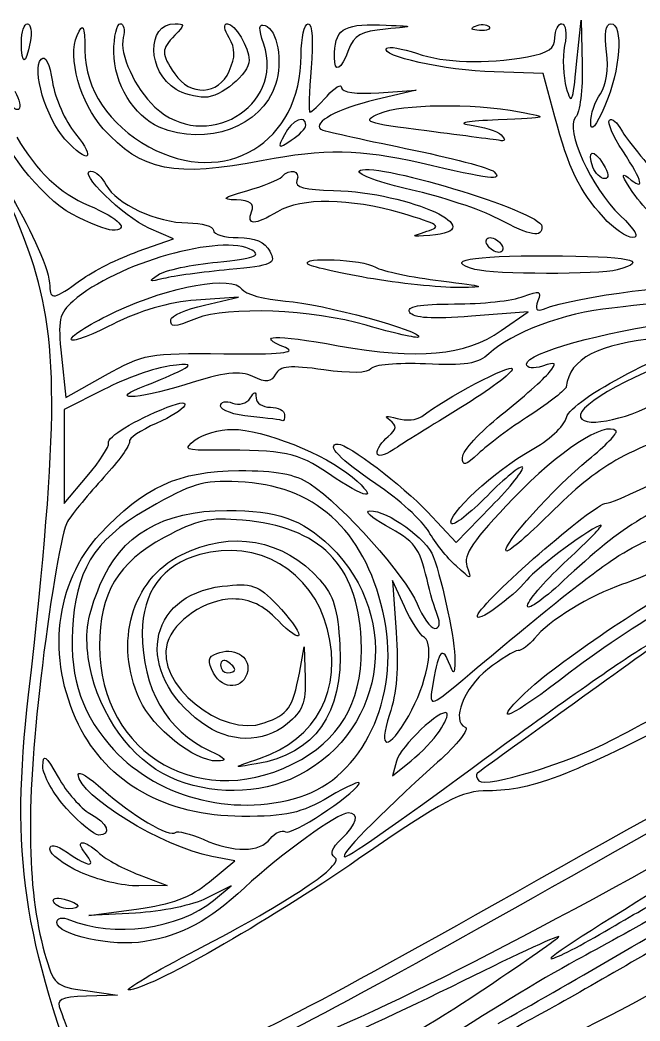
# Model space of a CAD drawing. Header units: millimetres. Extents: x 0.04 to 5.52, y 0.08 to 1.95.
# Drawn here: x 0.964 to 1.62, y 0.856 to 1.915 of the extents above; entities that cross this region are included whole.
import ezdxf

# ---------------------------------------------------------------- set-up
doc = ezdxf.new("R2010")
doc.units = ezdxf.units.MM
doc.layers.add('Layer_1', color=7, linetype='CONTINUOUS')

msp = doc.modelspace()

# ---------------------------------------------------------------- linework, layer by layer
at = {"layer": 'Layer_1', "color": 7}
for points in [[(1.445912, 1.908215)], [(0.965245, 1.891182)], [(1.296675, 1.874939)], [(1.129172, 1.841038)], [(1.111286, 1.801299)], [(1.266545, 1.803331)], [(1.568009, 1.805815)], [(1.394597, 1.797222)], [(1.01144, 1.788648)], [(1.387064, 1.763409)], [(1.570443, 1.758878)], [(1.018887, 1.709144)], [(1.581472, 1.705875)], [(1.469922, 1.704335)], [(1.394597, 1.691054)], [(1.458623, 1.676616)], [(1.331808, 1.641673)], [(1.445441, 1.650785)], [(1.017973, 1.577004)], [(1.208168, 1.49507)], [(1.341869, 1.456296)], [(1.432259, 1.451938)], [(1.29034, 1.434806)], [(1.168806, 1.223722)], [(1.19122, 1.227519)], [(1.375302, 1.17855)], [(1.155848, 1.171411)], [(1.408032, 1.16245)], [(1.217452, 1.133371)], [(1.261681, 1.132415)], [(1.115197, 1.117399)], [(1.260297, 1.092756)], [(1.013213, 1.0803)], [(1.027388, 1.013185)], [(0.999576, 0.981476)], [(1.15106, 0.930988)]]:
    msp.add_lwpolyline(points, close=True, dxfattribs=at)
for points in [[(1.553117, 1.867775), (1.557779, 1.914589), (1.559045, 1.867384)], [(1.530109, 1.812195), (1.517853, 1.858046), (1.46564, 1.859603)], [(1.343753, 1.837652), (1.383298, 1.84035), (1.339807, 1.830078)], [(1.088887, 1.669891), (1.126221, 1.682982), (1.100344, 1.694434)], [(1.159207, 1.613079), (1.194986, 1.621451), (1.15029, 1.61824)], [(1.473142, 1.585982), (1.50164, 1.606014), (1.441669, 1.601224)], [(1.007743, 1.558882), (1.012295, 1.515288), (1.054397, 1.538909)], [(1.052606, 1.523799), (1.01044, 1.502412), (1.01044, 1.452691), (1.01044, 1.40297), (1.034921, 1.431973)], [(1.395198, 1.394173), (1.425413, 1.361923), (1.462559, 1.399821)], [(1.37074, 1.294299), (1.358209, 1.321608), (1.36212, 1.266991)], [(1.259596, 1.223812), (1.264812, 1.251386), (1.265678, 1.218792)], [(1.362334, 1.130643), (1.35835, 1.114865), (1.377841, 1.130746)], [(1.164494, 1.002988), (1.191355, 1.025132), (1.166807, 1.02973)], [(1.090031, 1.010147), (1.119661, 0.998906), (1.089531, 0.998512)], [(1.168668, 0.983171), (1.187454, 0.998765), (1.16143, 0.985565)], [(1.086105, 0.969906), (1.036804, 0.967445), (1.087218, 0.974144)], [(1.03333, 0.887776), (1.066934, 0.883096), (1.034115, 0.881922)]]:
    msp.add_lwpolyline(points, dxfattribs=at)
for points in [[(0.965245, 1.891182), (0.965245, 1.90191), (0.968165, 1.910688), (0.971733, 1.910688)], [(0.971733, 1.910688), (0.975302, 1.910688), (0.976601, 1.90191), (0.974621, 1.891182)], [(1.024381, 1.89828), (1.030902, 1.912205), (1.032093, 1.90991), (1.032528, 1.882583)], [(1.063168, 1.880531), (1.063168, 1.897117), (1.06624, 1.910688), (1.069995, 1.910688)], [(1.069995, 1.910688), (1.07375, 1.910688), (1.075153, 1.904076), (1.073113, 1.895995)], [(1.129169, 1.841038), (1.098213, 1.859719), (1.097355, 1.910688), (1.127997, 1.910688)], [(1.127997, 1.910688), (1.138292, 1.910688), (1.138262, 1.909335), (1.127733, 1.898427)], [(1.18509, 1.895661), (1.179955, 1.904178), (1.179206, 1.910688), (1.183361, 1.910688)], [(1.183361, 1.910688), (1.191335, 1.910688), (1.206288, 1.885578), (1.206288, 1.872189)], [(1.221841, 1.889176), (1.21612, 1.906175), (1.216465, 1.911074), (1.223221, 1.908742)], [(1.223221, 1.908742), (1.236455, 1.904172), (1.242376, 1.870964), (1.234359, 1.846271)], [(1.261484, 1.877528), (1.261507, 1.895766), (1.264818, 1.910688), (1.268846, 1.910688)], [(1.268846, 1.910688), (1.273231, 1.910688), (1.274525, 1.891901), (1.272072, 1.863873)], [(1.296675, 1.874939), (1.296675, 1.904429), (1.305411, 1.910702), (1.344559, 1.909325)], [(1.344559, 1.909325), (1.382924, 1.907975), (1.382985, 1.907933), (1.350927, 1.904957)], [(1.450463, 1.903501), (1.441688, 1.903875), (1.439903, 1.905725), (1.445912, 1.908215)], [(1.445912, 1.908216), (1.451349, 1.910469), (1.457846, 1.910192), (1.460349, 1.907599)], [(1.460349, 1.907599), (1.462852, 1.905007), (1.458403, 1.903163), (1.450463, 1.903501)], [(1.530182, 1.895769), (1.530182, 1.903974), (1.533486, 1.910688), (1.537526, 1.910688)], [(1.537526, 1.910688), (1.541648, 1.910688), (1.542912, 1.900546), (1.540406, 1.887568)], [(1.58477, 1.880996), (1.582278, 1.900238), (1.583925, 1.910688), (1.58945, 1.910688)], [(1.58945, 1.910688), (1.603, 1.910688), (1.59935, 1.860916), (1.583074, 1.823763)], [(1.051946, 1.799575), (1.027593, 1.826649), (1.013862, 1.875816), (1.024381, 1.89828)], [(1.073113, 1.895995), (1.068779, 1.878828), (1.085365, 1.842519), (1.106657, 1.822559)], [(1.127733, 1.898427), (1.113028, 1.883195), (1.113018, 1.879405), (1.127623, 1.857807)], [(1.185314, 1.860551), (1.192111, 1.876002), (1.192059, 1.8841), (1.18509, 1.895661)], [(1.350927, 1.904957), (1.324918, 1.902543), (1.317183, 1.898211), (1.311568, 1.882913)], [(1.501276, 1.875791), (1.523014, 1.879596), (1.530182, 1.884549), (1.530182, 1.895769)], [(0.974621, 1.891182), (0.97, 1.866141), (0.965245, 1.866141), (0.965245, 1.891182)], [(1.106657, 1.822559), (1.159236, 1.773271), (1.244292, 1.822465), (1.221841, 1.889176)], [(1.351903, 1.88467), (1.354115, 1.886961), (1.368413, 1.884567), (1.383677, 1.879349)], [(1.540406, 1.887568), (1.537951, 1.874851), (1.538757, 1.854663), (1.542198, 1.842704)], [(0.986202, 1.873097), (0.990644, 1.877699), (0.995096, 1.868818), (0.9981, 1.849358)], [(1.032528, 1.882583), (1.033193, 1.840827), (1.057794, 1.803709), (1.100132, 1.780579)], [(1.111286, 1.801299), (1.084485, 1.812516), (1.063168, 1.847617), (1.063168, 1.880531)], [(1.100132, 1.780579), (1.181285, 1.736243), (1.261375, 1.784365), (1.261484, 1.877528)], [(1.311568, 1.882913), (1.303808, 1.861771), (1.296675, 1.857951), (1.296675, 1.874939)], [(1.46564, 1.859603), (1.414114, 1.861139), (1.344086, 1.876573), (1.351903, 1.88467)], [(1.383677, 1.879349), (1.413744, 1.86907), (1.455629, 1.867803), (1.501276, 1.875791)], [(1.57823, 1.836591), (1.584763, 1.845846), (1.587189, 1.862316), (1.58477, 1.880996)], [(1.01144, 1.788648), (0.991389, 1.810757), (0.975936, 1.862463), (0.986202, 1.873097)], [(1.206288, 1.872189), (1.206288, 1.8574), (1.176638, 1.832657), (1.15921, 1.832901)], [(1.272072, 1.863873), (1.269818, 1.838125), (1.269215, 1.817059), (1.270732, 1.817059)], [(1.542198, 1.842704), (1.547641, 1.823788), (1.549061, 1.827048), (1.553117, 1.867775)], [(1.559045, 1.867384), (1.559742, 1.841422), (1.556604, 1.816339), (1.552072, 1.811646)], [(1.127623, 1.857807), (1.14403, 1.833543), (1.174062, 1.834971), (1.185314, 1.860551)], [(0.9981, 1.849358), (1.000739, 1.832258), (1.011677, 1.807462), (1.022404, 1.794256)], [(1.234359, 1.846271), (1.219824, 1.801505), (1.161616, 1.780235), (1.111286, 1.801299)], [(1.288849, 1.834135), (1.297296, 1.843527), (1.304207, 1.847553), (1.304207, 1.843083)], [(1.304207, 1.843083), (1.304207, 1.838136), (1.319687, 1.83601), (1.343753, 1.837652)], [(0.958323, 1.839285), (0.968458, 1.819669), (0.963156, 1.812568), (0.950328, 1.828578)], [(1.15921, 1.832901), (1.149888, 1.833031), (1.136371, 1.836693), (1.129172, 1.841038)], [(1.270732, 1.817059), (1.272249, 1.817059), (1.280402, 1.824743), (1.288849, 1.834135)], [(1.568009, 1.805815), (1.567919, 1.81465), (1.572517, 1.828499), (1.57823, 1.836591)], [(1.339807, 1.830078), (1.300706, 1.820844), (1.273411, 1.806162), (1.282112, 1.799044)], [(1.344243, 1.815636), (1.368057, 1.825997), (1.441306, 1.826897), (1.492519, 1.817457)], [(1.583074, 1.823763), (1.573456, 1.801807), (1.568116, 1.795445), (1.568009, 1.805815)], [(1.266545, 1.803331), (1.266545, 1.815301), (1.25177, 1.808792), (1.243763, 1.793295)], [(1.394597, 1.797222), (1.328846, 1.805665), (1.324759, 1.807159), (1.344243, 1.815636)], [(1.492519, 1.817457), (1.525046, 1.811462), (1.524134, 1.81112), (1.469922, 1.808985)], [(1.581472, 1.705875), (1.555847, 1.734334), (1.544823, 1.757153), (1.530109, 1.812195)], [(1.552072, 1.811646), (1.540162, 1.799308), (1.568546, 1.736815), (1.599257, 1.70776)], [(1.587758, 1.808813), (1.590206, 1.811203), (1.596048, 1.806293), (1.600741, 1.797902)], [(1.018887, 1.709144), (0.987179, 1.725401), (0.936579, 1.790328), (0.947383, 1.800892)], [(1.25103, 1.787369), (1.259563, 1.792889), (1.266545, 1.800072), (1.266545, 1.803331)], [(1.469922, 1.808985), (1.437922, 1.807724), (1.424858, 1.805368), (1.439792, 1.803551)], [(1.439792, 1.803551), (1.454292, 1.801786), (1.469376, 1.797081), (1.473311, 1.793096)], [(1.60194, 1.776067), (1.591692, 1.791688), (1.585311, 1.806424), (1.587758, 1.808813)], [(0.904493, 1.789418), (0.918667, 1.798492), (0.995375, 1.666501), (0.995375, 1.633038)], [(0.960479, 1.790656), (0.981525, 1.754397), (1.005526, 1.731663), (1.03684, 1.718324)], [(1.022404, 1.794256), (1.045169, 1.766232), (1.036016, 1.761551), (1.01144, 1.788648)], [(1.22135, 1.76598), (1.127633, 1.747685), (1.092321, 1.754688), (1.051946, 1.799575)], [(1.243763, 1.793295), (1.236146, 1.778554), (1.236702, 1.778101), (1.25103, 1.787369)], [(1.282112, 1.799044), (1.283907, 1.797575), (1.324356, 1.788475), (1.371999, 1.778821)], [(1.473311, 1.786941), (1.469376, 1.787542), (1.433954, 1.792168), (1.394597, 1.797222)], [(1.473311, 1.793096), (1.477831, 1.788519), (1.477831, 1.786252), (1.473311, 1.786941)], [(1.600741, 1.797902), (1.605433, 1.789511), (1.625865, 1.764056), (1.646145, 1.741334)], [(1.570443, 1.758878), (1.563664, 1.777177), (1.570982, 1.779326), (1.581375, 1.762087)], [(1.387064, 1.763409), (1.325853, 1.777637), (1.284359, 1.778281), (1.22135, 1.76598)], [(1.371999, 1.778821), (1.419642, 1.769167), (1.461843, 1.758021), (1.465779, 1.754053)], [(1.607684, 1.747833), (1.625769, 1.732806), (1.623723, 1.742861), (1.60194, 1.776067)], [(1.240912, 1.748788), (1.249836, 1.758204), (1.260946, 1.755515), (1.257029, 1.744887)], [(1.323018, 1.754606), (1.330808, 1.767662), (1.516593, 1.711652), (1.516362, 1.696317)], [(1.465779, 1.754053), (1.4755, 1.744251), (1.463192, 1.745714), (1.387064, 1.763409)], [(1.582736, 1.746837), (1.578428, 1.746837), (1.572896, 1.752255), (1.570443, 1.758878)], [(1.581375, 1.762087), (1.587194, 1.752435), (1.587694, 1.746837), (1.582736, 1.746837)], [(0.972473, 1.67175), (0.944818, 1.748313), (0.938946, 1.747485), (0.938326, 1.666931)], [(1.100344, 1.694434), (1.073143, 1.706471), (1.023985, 1.754622), (1.038896, 1.754622)], [(1.038896, 1.754622), (1.043668, 1.754622), (1.050964, 1.748057), (1.05511, 1.740034)], [(1.203878, 1.733949), (1.221197, 1.738892), (1.237862, 1.74557), (1.240912, 1.748788)], [(1.377601, 1.735089), (1.345467, 1.742282), (1.320905, 1.751065), (1.323018, 1.754606)], [(1.612601, 1.732256), (1.60134, 1.74888), (1.599533, 1.754605), (1.607684, 1.747833)], [(1.05511, 1.740034), (1.065428, 1.720064), (1.108725, 1.700005), (1.141514, 1.700005)], [(1.257029, 1.744887), (1.254441, 1.737865), (1.265288, 1.73486), (1.295769, 1.734157)], [(1.192867, 1.724196), (1.176016, 1.724827), (1.177966, 1.726554), (1.203878, 1.733949)], [(1.367739, 1.710139), (1.312551, 1.726193), (1.261881, 1.726806), (1.236415, 1.711727)], [(1.295769, 1.734157), (1.377787, 1.732265), (1.465576, 1.691501), (1.397782, 1.686789)], [(1.469922, 1.704335), (1.451279, 1.714056), (1.409734, 1.727895), (1.377601, 1.735089)], [(1.767455, 1.633356), (1.691885, 1.6613), (1.636858, 1.696443), (1.612601, 1.732256)], [(1.03684, 1.718324), (1.069411, 1.704449), (1.080871, 1.692214), (1.061285, 1.692227)], [(1.209009, 1.711727), (1.212174, 1.720271), (1.207817, 1.723637), (1.192867, 1.724196)], [(1.061285, 1.692227), (1.056106, 1.69223), (1.037027, 1.699843), (1.018887, 1.709144)], [(1.236415, 1.711727), (1.211943, 1.697236), (1.203641, 1.697236), (1.209009, 1.711727)], [(1.394597, 1.691054), (1.411093, 1.69613), (1.407763, 1.698496), (1.367739, 1.710139)], [(1.61236, 1.684418), (1.605998, 1.684418), (1.592098, 1.694073), (1.581472, 1.705875)], [(1.599257, 1.70776), (1.615215, 1.692662), (1.619843, 1.684418), (1.61236, 1.684418)], [(1.141514, 1.700005), (1.156424, 1.700005), (1.168622, 1.696494), (1.168622, 1.692202)], [(1.516362, 1.696317), (1.516173, 1.68387), (1.505698, 1.685679), (1.469922, 1.704335)], [(1.209783, 1.670979), (1.178189, 1.689294), (1.06565, 1.657443), (1.019997, 1.617266)], [(1.168622, 1.692202), (1.168622, 1.687911), (1.180367, 1.6844), (1.194721, 1.6844)], [(1.194721, 1.6844), (1.212448, 1.6844), (1.223223, 1.679749), (1.228311, 1.6699)], [(1.397782, 1.686789), (1.376894, 1.685337), (1.376731, 1.685556), (1.394597, 1.691054)], [(1.458623, 1.676616), (1.456062, 1.680907), (1.457357, 1.684418), (1.4615, 1.684418)], [(1.4615, 1.684418), (1.465643, 1.684418), (1.471128, 1.680907), (1.473688, 1.676616)], [(1.470811, 1.668813), (1.466668, 1.668813), (1.461183, 1.672324), (1.458623, 1.676616)], [(1.473688, 1.676616), (1.476249, 1.672324), (1.474954, 1.668813), (1.470811, 1.668813)], [(0.972867, 1.200651), (1.005716, 1.490841), (1.005641, 1.579923), (0.972473, 1.67175)], [(1.027951, 1.63939), (1.040933, 1.648965), (1.068354, 1.66269), (1.088887, 1.669891)], [(1.172951, 1.658568), (1.210806, 1.66223), (1.219704, 1.665228), (1.209783, 1.670979)], [(1.228311, 1.6699), (1.235174, 1.656618), (1.231558, 1.654998), (1.185265, 1.650605)], [(1.26841, 1.656478), (1.260811, 1.66435), (1.326392, 1.661378), (1.340089, 1.65323)], [(1.445441, 1.650785), (1.411381, 1.660004), (1.440135, 1.665352), (1.52264, 1.665142)], [(1.52264, 1.665142), (1.609494, 1.664922), (1.632185, 1.660343), (1.596091, 1.650324)], [(1.110051, 1.645126), (1.117194, 1.649864), (1.145499, 1.655912), (1.172951, 1.658568)], [(1.331808, 1.641673), (1.299346, 1.647323), (1.270817, 1.653985), (1.26841, 1.656478)], [(1.340089, 1.65323), (1.347282, 1.64895), (1.37859, 1.642381), (1.409662, 1.638632)], [(1.065891, 1.606471), (1.122312, 1.63297), (1.189726, 1.64493), (1.198623, 1.630019)], [(1.115895, 1.641161), (1.10009, 1.637259), (1.099151, 1.637896), (1.110051, 1.645126)], [(1.185265, 1.650605), (1.157468, 1.647968), (1.126252, 1.643718), (1.115895, 1.641161)], [(1.428493, 1.631608), (1.407779, 1.631494), (1.364271, 1.636023), (1.331808, 1.641673)], [(1.596091, 1.650324), (1.576914, 1.645001), (1.465551, 1.645341), (1.445441, 1.650785)], [(0.995375, 1.633038), (0.995375, 1.618064), (1.000353, 1.619034), (1.027951, 1.63939)], [(1.409662, 1.638632), (1.456949, 1.632926), (1.460018, 1.631781), (1.428493, 1.631608)], [(1.518035, 1.60886), (1.551642, 1.622219), (1.680831, 1.638725), (1.680831, 1.629661)], [(1.198623, 1.630019), (1.201842, 1.624624), (1.222678, 1.61891), (1.244925, 1.61732)], [(1.423792, 1.614178), (1.452767, 1.614178), (1.485555, 1.617755), (1.496655, 1.622126)], [(1.496655, 1.622126), (1.51395, 1.628938), (1.516162, 1.628255), (1.512125, 1.617356)], [(1.680831, 1.629661), (1.680831, 1.622029), (1.656996, 1.616824), (1.590441, 1.609922)], [(1.019997, 1.617266), (1.005087, 1.604144), (1.003704, 1.597556), (1.007743, 1.558882)], [(1.15029, 1.61824), (1.121167, 1.616147), (1.09033, 1.607191), (1.061783, 1.592535)], [(1.123428, 1.597748), (1.123428, 1.601575), (1.139528, 1.608474), (1.159207, 1.613079)], [(1.330462, 1.591647), (1.273253, 1.608376), (1.183766, 1.611972), (1.150515, 1.598877)], [(1.244925, 1.61732), (1.283443, 1.614569), (1.391747, 1.585237), (1.38587, 1.579148)], [(1.376404, 1.605306), (1.372642, 1.611611), (1.386354, 1.614178), (1.423792, 1.614178)], [(1.590441, 1.609922), (1.539537, 1.604643), (1.484401, 1.584097), (1.460159, 1.561372)], [(1.512125, 1.617356), (1.508845, 1.608504), (1.510641, 1.605922), (1.518035, 1.60886)], [(1.017973, 1.577004), (1.017973, 1.580833), (1.039536, 1.594093), (1.065891, 1.606471)], [(1.441669, 1.601224), (1.400435, 1.59793), (1.380044, 1.599206), (1.376404, 1.605306)], [(1.061783, 1.592535), (1.037688, 1.580164), (1.017973, 1.573175), (1.017973, 1.577004)], [(1.150515, 1.598877), (1.125497, 1.589024), (1.123428, 1.588938), (1.123428, 1.597748)], [(1.38587, 1.579148), (1.384336, 1.57756), (1.359403, 1.583184), (1.330462, 1.591647)], [(1.500052, 1.550698), (1.500052, 1.56224), (1.581074, 1.584823), (1.659165, 1.595047)], [(1.244737, 1.56801), (1.211948, 1.581625), (1.232236, 1.582369), (1.300698, 1.57006)], [(1.300698, 1.57006), (1.385038, 1.554897), (1.435555, 1.559561), (1.473142, 1.585982)], [(1.64112, 1.57809), (1.576248, 1.572393), (1.545602, 1.556479), (1.542131, 1.526688)], [(1.542323, 1.494215), (1.546952, 1.513049), (1.654799, 1.569581), (1.709988, 1.582102)], [(1.179639, 1.561524), (1.23946, 1.5608), (1.257718, 1.562619), (1.244737, 1.56801)], [(1.054397, 1.538909), (1.094478, 1.561396), (1.10049, 1.562482), (1.179639, 1.561524)], [(1.460159, 1.561372), (1.449088, 1.550994), (1.434731, 1.548716), (1.392982, 1.550714)], [(1.684597, 1.564005), (1.619266, 1.543615), (1.552424, 1.507215), (1.557105, 1.494578)], [(1.122282, 1.548657), (1.107152, 1.546748), (1.075798, 1.535562), (1.052606, 1.523799)], [(1.134726, 1.544265), (1.146842, 1.55059), (1.144406, 1.551449), (1.122282, 1.548657)], [(1.285449, 1.544514), (1.249644, 1.549599), (1.239099, 1.548648), (1.234379, 1.539911)], [(1.392982, 1.550714), (1.363778, 1.552112), (1.337789, 1.549847), (1.335228, 1.545681)], [(1.389309, 1.495279), (1.413518, 1.514556), (1.484987, 1.552023), (1.484987, 1.545437)], [(1.516941, 1.548476), (1.507157, 1.545259), (1.500052, 1.546194), (1.500052, 1.550698)], [(1.524023, 1.541788), (1.532563, 1.552448), (1.531649, 1.553311), (1.516941, 1.548476)], [(1.097902, 1.528257), (1.10987, 1.532736), (1.126441, 1.53994), (1.134726, 1.544265)], [(1.210451, 1.537385), (1.196296, 1.544066), (1.180955, 1.542247), (1.138322, 1.528834)], [(1.234379, 1.539911), (1.229731, 1.531308), (1.224498, 1.530756), (1.210451, 1.537385)], [(1.335228, 1.545681), (1.332337, 1.540979), (1.313459, 1.540537), (1.285449, 1.544514)], [(1.484987, 1.545437), (1.484987, 1.54132), (1.460412, 1.522918), (1.430376, 1.504544)], [(1.473237, 1.4968), (1.495775, 1.514811), (1.518629, 1.535056), (1.524023, 1.541788)], [(1.138322, 1.528834), (1.085779, 1.512302), (1.054067, 1.51185), (1.097902, 1.528257)], [(1.542131, 1.526688), (1.541773, 1.523617), (1.524532, 1.510085), (1.503818, 1.496616)], [(1.11961, 1.504924), (1.150912, 1.517252), (1.140658, 1.502052), (1.108123, 1.487896)], [(1.188735, 1.509434), (1.195669, 1.506678), (1.204068, 1.508929), (1.20745, 1.514451)], [(1.20745, 1.514451), (1.212228, 1.52225), (1.213612, 1.522309), (1.213702, 1.514715)], [(1.213702, 1.514715), (1.213765, 1.509351), (1.220597, 1.504962), (1.228882, 1.504962)], [(1.557105, 1.494578), (1.561889, 1.481665), (1.614057, 1.493608), (1.645144, 1.514733)], [(1.057573, 1.467184), (1.055722, 1.47347), (1.085061, 1.491318), (1.11961, 1.504924)], [(1.176155, 1.506246), (1.176155, 1.51075), (1.181816, 1.512185), (1.188735, 1.509434)], [(1.208168, 1.495071), (1.190561, 1.496713), (1.176155, 1.501742), (1.176155, 1.506246)], [(1.228882, 1.504962), (1.237168, 1.504962), (1.243947, 1.501451), (1.243947, 1.49716)], [(1.430376, 1.504544), (1.40034, 1.48617), (1.368139, 1.466055), (1.358818, 1.459844)], [(1.242064, 1.490721), (1.241028, 1.49147), (1.225775, 1.493428), (1.208168, 1.49507)], [(1.243947, 1.49716), (1.243947, 1.492868), (1.2431, 1.489971), (1.242064, 1.490721)], [(1.355408, 1.491131), (1.349, 1.495755), (1.351595, 1.496442), (1.362945, 1.493126)], [(1.362945, 1.493126), (1.372466, 1.490344), (1.384329, 1.491313), (1.389309, 1.495279)], [(1.432259, 1.451938), (1.432259, 1.458601), (1.450699, 1.478789), (1.473237, 1.4968)], [(1.503818, 1.496616), (1.483104, 1.483148), (1.458529, 1.46486), (1.449207, 1.455976)], [(1.50426, 1.459126), (1.523467, 1.469604), (1.540026, 1.484869), (1.542323, 1.494215)], [(1.108123, 1.487896), (1.091504, 1.480665), (1.078653, 1.471888), (1.079566, 1.46839)], [(1.353525, 1.47406), (1.362884, 1.482105), (1.363255, 1.485469), (1.355408, 1.491131)], [(1.594851, 1.479606), (1.583808, 1.491046), (1.534031, 1.458594), (1.486343, 1.408865)], [(1.683645, 1.485686), (1.597626, 1.456183), (1.575663, 1.44298), (1.519166, 1.38681)], [(1.149348, 1.470356), (1.15739, 1.476516), (1.175058, 1.481556), (1.188611, 1.481556)], [(1.188611, 1.481556), (1.221127, 1.481556), (1.287217, 1.455318), (1.315506, 1.431178)], [(1.34187, 1.456296), (1.34187, 1.460555), (1.347114, 1.468549), (1.353525, 1.47406)], [(1.565695, 1.44957), (1.583601, 1.464152), (1.596722, 1.477669), (1.594851, 1.479606)], [(1.034921, 1.431973), (1.048385, 1.447924), (1.058579, 1.463769), (1.057573, 1.467184)], [(1.079566, 1.46839), (1.080479, 1.464893), (1.068347, 1.447987), (1.052605, 1.430822)], [(1.172389, 1.459442), (1.137923, 1.459182), (1.135967, 1.460107), (1.149348, 1.470356)], [(1.340619, 1.423893), (1.302673, 1.44933), (1.286844, 1.465968), (1.30059, 1.465968)], [(1.30059, 1.465968), (1.311419, 1.465968), (1.368559, 1.422607), (1.395198, 1.394173)], [(1.29034, 1.434806), (1.257714, 1.457015), (1.243517, 1.45998), (1.172389, 1.459442)], [(1.358818, 1.459844), (1.349496, 1.453633), (1.341869, 1.452037), (1.341869, 1.456296)], [(1.420665, 1.381748), (1.413546, 1.389122), (1.467522, 1.439085), (1.50426, 1.459126)], [(1.449207, 1.455976), (1.435561, 1.44297), (1.432259, 1.442183), (1.432259, 1.451938)], [(1.584583, 1.403441), (1.591718, 1.4035), (1.644257, 1.428079), (1.701336, 1.458059)], [(1.495954, 1.441604), (1.493891, 1.443741), (1.477092, 1.430127), (1.458623, 1.411351)], [(1.462559, 1.399821), (1.482989, 1.420665), (1.498017, 1.439467), (1.495954, 1.441604)], [(1.478564, 1.352985), (1.473582, 1.358145), (1.529372, 1.41999), (1.565695, 1.44957)], [(1.052605, 1.430822), (1.036863, 1.413656), (1.019512, 1.39259), (1.014048, 1.384007)], [(1.048642, 1.371048), (1.094465, 1.420445), (1.13229, 1.437666), (1.195637, 1.43797)], [(1.195637, 1.43797), (1.234818, 1.438159), (1.254852, 1.434409), (1.270962, 1.423871)], [(1.315506, 1.431178), (1.346048, 1.405115), (1.330708, 1.407326), (1.29034, 1.434806)], [(1.202356, 1.425538), (1.160141, 1.428322), (1.149972, 1.425873), (1.10839, 1.402917)], [(1.349712, 1.281049), (1.331927, 1.369789), (1.280316, 1.420396), (1.202356, 1.425538)], [(1.270962, 1.423871), (1.305217, 1.401464), (1.372509, 1.326169), (1.384215, 1.297147)], [(1.396546, 1.373424), (1.389956, 1.38498), (1.364789, 1.407691), (1.340619, 1.423893)], [(1.700746, 1.419441), (1.639312, 1.403166), (1.603532, 1.381439), (1.538639, 1.321004)], [(1.458623, 1.411351), (1.440154, 1.392576), (1.423073, 1.379254), (1.420665, 1.381748)], [(1.486343, 1.408865), (1.443353, 1.364035), (1.432799, 1.348607), (1.437001, 1.336731)], [(1.10839, 1.402917), (1.046745, 1.368883), (1.025257, 1.338993), (1.020102, 1.280108)], [(1.44816, 1.284634), (1.453661, 1.300647), (1.571572, 1.403333), (1.584583, 1.403441)], [(1.048392, 1.316672), (1.070449, 1.369782), (1.11461, 1.395729), (1.182947, 1.395729)], [(1.199414, 1.385503), (1.163734, 1.388614), (1.151092, 1.38581), (1.116404, 1.367093)], [(1.182947, 1.395729), (1.236131, 1.395729), (1.262569, 1.386622), (1.291975, 1.358171)], [(1.350797, 1.37987), (1.33553, 1.388223), (1.328123, 1.395199), (1.334337, 1.395373)], [(1.334337, 1.395373), (1.352855, 1.39589), (1.394422, 1.365887), (1.401353, 1.347)], [(1.014048, 1.384007), (1.008583, 1.375425), (0.996616, 1.306958), (0.987454, 1.23186)], [(1.324969, 1.259519), (1.320855, 1.338826), (1.281465, 1.37835), (1.199414, 1.385503)], [(1.394722, 1.322655), (1.386804, 1.356776), (1.382311, 1.362629), (1.350797, 1.37987)], [(1.519166, 1.38681), (1.498607, 1.36637), (1.480336, 1.351149), (1.478564, 1.352985)], [(1.488452, 0.99178), (2.019174, 1.2913), (2.17483, 1.355113), (2.436065, 1.38027)], [(1.578868, 1.380142), (1.571364, 1.380142), (1.51125, 1.335602), (1.500287, 1.321919)], [(1.543615, 1.343705), (1.565503, 1.363745), (1.581367, 1.380142), (1.578868, 1.380142)], [(1.025791, 1.169477), (0.991609, 1.239591), (1.000646, 1.319309), (1.048642, 1.371048)], [(1.116404, 1.367093), (1.067554, 1.340735), (1.048103, 1.308152), (1.048103, 1.252685)], [(1.134038, 1.348571), (1.187619, 1.375439), (1.242742, 1.365626), (1.281268, 1.322361)], [(1.289395, 1.269919), (1.273174, 1.33232), (1.215334, 1.366147), (1.154073, 1.34906)], [(1.425437, 1.337018), (1.416137, 1.345486), (1.403136, 1.361868), (1.396546, 1.373424)], [(2.486807, 1.369826), (2.217583, 1.35835), (2.053701, 1.295347), (1.547457, 1.008702)], [(1.597974, 1.347942), (1.625778, 1.365383), (1.639292, 1.369175), (1.632385, 1.357598)], [(1.291975, 1.358171), (1.371139, 1.28158), (1.349385, 1.154442), (1.249736, 1.111314)], [(1.692028, 1.357305), (1.658941, 1.341053), (1.618311, 1.323204), (1.60174, 1.317639)], [(1.090608, 1.195521), (1.063036, 1.255706), (1.081981, 1.322467), (1.134038, 1.348571)], [(1.154073, 1.34906), (1.114442, 1.338006), (1.093298, 1.309264), (1.093298, 1.266446)], [(1.401353, 1.347), (1.411808, 1.318513), (1.424769, 1.256464), (1.424197, 1.237636)], [(1.440069, 1.222876), (1.524638, 1.294138), (1.571991, 1.331644), (1.597974, 1.347942)], [(1.437001, 1.336731), (1.442226, 1.321963), (1.441967, 1.321969), (1.425437, 1.337018)], [(1.501104, 1.295394), (1.502597, 1.301924), (1.521726, 1.323664), (1.543615, 1.343705)], [(1.036077, 1.240144), (1.032458, 1.26757), (1.035279, 1.285099), (1.048392, 1.316672)], [(1.155848, 1.171411), (1.084643, 1.2238), (1.097254, 1.306127), (1.177927, 1.315545)], [(1.177927, 1.315545), (1.209661, 1.319251), (1.215341, 1.317328), (1.236055, 1.295872)], [(1.281268, 1.322361), (1.295873, 1.30596), (1.300311, 1.291404), (1.302391, 1.253084)], [(1.405833, 1.284563), (1.402841, 1.292073), (1.397841, 1.309214), (1.394722, 1.322655)], [(1.500287, 1.321919), (1.485812, 1.303852), (1.444647, 1.274409), (1.44816, 1.284634)], [(1.498247, 1.202474), (1.528344, 1.231875), (1.640823, 1.308029), (1.670654, 1.319203)], [(1.538639, 1.321004), (1.516502, 1.300388), (1.499612, 1.288863), (1.501104, 1.295394)], [(1.60174, 1.317639), (1.567452, 1.306126), (1.52355, 1.279129), (1.508434, 1.260263)], [(1.189049, 1.302102), (1.160737, 1.302102), (1.127067, 1.279457), (1.119718, 1.255474)], [(1.236994, 1.279294), (1.221187, 1.295668), (1.207662, 1.302102), (1.189049, 1.302102)], [(1.236055, 1.295872), (1.248681, 1.282793), (1.259012, 1.268581), (1.259012, 1.26429)], [(1.39192, 1.261203), (1.387163, 1.264386), (1.377631, 1.279279), (1.37074, 1.294299)], [(1.384215, 1.297147), (1.390036, 1.282716), (1.398506, 1.270909), (1.403036, 1.270909)], [(1.656351, 1.296983), (1.630458, 1.283735), (1.580976, 1.251141), (1.546391, 1.224551)], [(1.403036, 1.270909), (1.407932, 1.270909), (1.409067, 1.276447), (1.405833, 1.284563)], [(1.020102, 1.280108), (1.015212, 1.224248), (1.026354, 1.18569), (1.058261, 1.148048)], [(1.259012, 1.26429), (1.259012, 1.259999), (1.249104, 1.266751), (1.236994, 1.279294)], [(1.260297, 1.092756), (1.326469, 1.113292), (1.366457, 1.197499), (1.349712, 1.281049)], [(1.093298, 1.266446), (1.093298, 1.207403), (1.118951, 1.162596), (1.164856, 1.141463)], [(1.217451, 1.133371), (1.278059, 1.153802), (1.305862, 1.206572), (1.289395, 1.269919)], [(1.36212, 1.266991), (1.364781, 1.229822), (1.362525, 1.201999), (1.355059, 1.179899)], [(1.375301, 1.17855), (1.394393, 1.212027), (1.402815, 1.253914), (1.39192, 1.261203)], [(1.647798, 1.261441), (1.607959, 1.233274), (1.450669, 1.120128), (1.447952, 1.117682)], [(1.508434, 1.260263), (1.502809, 1.253243), (1.495006, 1.247499), (1.491094, 1.247499)], [(1.048103, 1.252685), (1.048103, 1.136131), (1.158947, 1.073712), (1.261681, 1.132415)], [(1.119718, 1.255474), (1.106609, 1.21269), (1.177137, 1.154665), (1.222387, 1.171004)], [(1.172064, 1.244534), (1.189679, 1.251536), (1.207713, 1.241426), (1.204872, 1.226141)], [(1.302391, 1.253084), (1.306306, 1.180983), (1.27588, 1.137885), (1.213817, 1.12762)], [(1.261681, 1.132415), (1.307119, 1.158378), (1.328037, 1.200388), (1.324969, 1.259519)], [(1.417473, 1.235798), (1.410596, 1.253123), (1.40608, 1.245685), (1.400154, 1.207271)], [(1.455295, 1.132543), (1.532179, 1.189332), (1.610141, 1.243825), (1.628542, 1.253639)], [(1.115197, 1.117399), (1.075178, 1.139291), (1.042743, 1.189611), (1.036077, 1.240144)], [(1.168806, 1.223722), (1.162131, 1.236642), (1.162789, 1.240847), (1.172064, 1.244534)], [(1.491094, 1.247499), (1.487182, 1.247499), (1.472716, 1.238599), (1.458948, 1.227721)], [(0.987454, 1.23186), (0.969839, 1.087472), (0.970563, 0.996387), (0.989874, 0.927567)], [(1.183687, 1.235781), (1.179545, 1.238433), (1.176155, 1.236885), (1.176155, 1.23234)], [(1.176155, 1.23234), (1.176155, 1.227796), (1.179545, 1.224078), (1.183687, 1.224078)], [(1.19122, 1.227518), (1.19122, 1.229411), (1.18783, 1.233129), (1.183687, 1.235781)], [(1.424197, 1.237636), (1.423692, 1.221008), (1.423378, 1.220922), (1.417473, 1.235798)], [(1.204872, 1.226141), (1.201199, 1.206387), (1.178548, 1.204867), (1.168806, 1.223722)], [(1.183687, 1.224078), (1.18783, 1.224078), (1.19122, 1.225626), (1.19122, 1.227519)], [(1.222387, 1.171004), (1.247819, 1.180188), (1.252637, 1.187026), (1.259596, 1.223812)], [(1.265678, 1.218792), (1.266383, 1.192279), (1.262841, 1.183181), (1.246698, 1.170027)], [(1.400154, 1.207271), (1.397067, 1.187264), (1.398447, 1.187804), (1.440069, 1.222876)], [(1.458948, 1.227721), (1.433547, 1.207652), (1.420051, 1.172853), (1.435237, 1.166584)], [(1.546391, 1.224551), (1.482908, 1.175745), (1.460247, 1.165353), (1.498247, 1.202474)], [(1.590919, 1.152982), (1.613442, 1.164848), (1.675935, 1.19784), (1.729792, 1.226299)], [(1.03766, 0.757857), (0.966205, 0.945836), (0.953698, 1.031307), (0.972867, 1.200651)], [(1.172254, 1.130754), (1.148776, 1.130281), (1.10435, 1.165524), (1.090608, 1.195521)], [(1.41585, 1.181256), (1.409994, 1.187322), (1.366182, 1.145888), (1.362334, 1.130643)], [(1.699017, 1.193955), (1.548728, 1.115716), (1.507076, 1.099253), (1.459423, 1.099253)], [(1.355059, 1.179899), (1.342116, 1.141587), (1.353779, 1.140809), (1.375302, 1.17855)], [(1.408032, 1.16245), (1.413916, 1.171152), (1.417434, 1.179615), (1.41585, 1.181256)], [(1.198752, 1.072128), (1.118184, 1.072404), (1.056085, 1.107337), (1.025791, 1.169477)], [(1.246698, 1.170027), (1.220836, 1.148956), (1.18564, 1.149492), (1.155848, 1.171411)], [(1.435237, 1.166584), (1.439813, 1.164694), (1.42661, 1.147933), (1.405895, 1.129337)], [(1.377841, 1.130746), (1.388562, 1.139481), (1.402147, 1.153747), (1.408032, 1.16245)], [(1.058261, 1.148048), (1.105055, 1.092842), (1.187698, 1.070225), (1.260297, 1.092756)], [(1.449727, 1.109768), (1.457271, 1.101954), (1.545065, 1.128824), (1.590919, 1.152982)], [(1.908041, 1.153503), (1.801401, 1.095526), (1.521741, 0.925924), (1.525818, 0.921701)], [(0.988016, 1.125164), (0.988158, 1.139103), (0.991065, 1.137025), (1.004166, 1.113622)], [(1.164856, 1.141463), (1.182353, 1.133407), (1.184023, 1.130991), (1.172254, 1.130754)], [(1.213817, 1.12762), (1.187944, 1.12334), (1.188011, 1.123447), (1.217452, 1.133371)], [(1.013213, 1.0803), (0.999259, 1.095625), (0.987921, 1.115814), (0.988016, 1.125164)], [(1.405895, 1.129337), (1.340806, 1.070904), (1.300158, 1.029395), (1.307973, 1.029342)], [(1.307973, 1.029342), (1.312116, 1.029311), (1.378411, 1.075755), (1.455295, 1.132543)], [(1.004166, 1.113622), (1.012953, 1.097923), (1.028128, 1.080652), (1.037889, 1.075242)], [(1.025505, 1.116324), (1.025505, 1.120699), (1.037415, 1.113446), (1.051971, 1.100209)], [(1.166807, 1.02973), (1.115452, 1.03935), (1.025505, 1.094472), (1.025505, 1.116324)], [(1.249736, 1.111314), (1.208493, 1.093464), (1.154483, 1.095907), (1.115197, 1.117399)], [(1.447952, 1.117682), (1.446226, 1.116127), (1.447024, 1.112567), (1.449727, 1.109768)], [(1.244737, 1.055837), (1.251309, 1.05163), (1.314548, 1.092828), (1.322832, 1.106713)], [(1.322832, 1.106713), (1.325214, 1.110704), (1.310981, 1.104512), (1.291204, 1.092958)], [(1.051971, 1.100209), (1.081153, 1.073668), (1.12276, 1.049148), (1.128508, 1.055102)], [(1.291204, 1.092958), (1.2609, 1.075251), (1.246362, 1.071976), (1.198752, 1.072128)], [(1.459423, 1.099253), (1.430906, 1.099253), (1.413833, 1.090271), (1.322218, 1.027073)], [(1.047109, 1.052436), (1.04242, 1.052436), (1.027166, 1.064975), (1.013213, 1.0803)], [(1.037889, 1.075242), (1.056544, 1.0649), (1.061583, 1.052436), (1.047109, 1.052436)], [(1.311088, 1.07585), (1.300336, 1.07585), (1.240741, 1.032771), (1.201497, 0.996629)], [(1.304029, 1.048375), (1.320778, 1.064076), (1.323803, 1.07585), (1.311088, 1.07585)], [(0.885528, 1.060207), (0.977973, 0.761431), (1.003501, 0.658062), (1.014461, 0.538139)], [(1.128508, 1.055102), (1.130533, 1.057201), (1.143667, 1.053949), (1.157696, 1.047875)], [(1.157696, 1.047875), (1.190617, 1.033627), (1.217107, 1.033843), (1.228813, 1.048454)], [(1.18463, 0.803488), (1.3121, 0.848616), (1.450972, 0.916769), (1.699919, 1.056371)], [(1.228813, 1.048454), (1.233933, 1.054844), (1.241099, 1.058166), (1.244737, 1.055837)], [(1.297066, 1.028786), (1.291623, 1.03227), (1.294009, 1.038982), (1.304029, 1.048375)], [(0.995375, 1.037343), (0.995375, 1.043298), (1.001767, 1.042086), (1.013941, 1.033824)], [(1.033038, 1.032926), (1.020916, 1.048056), (1.031894, 1.04812), (1.048009, 1.033005)], [(1.027388, 1.01321), (1.009781, 1.021489), (0.995375, 1.032349), (0.995375, 1.037343)], [(1.013941, 1.033824), (1.037197, 1.01804), (1.045269, 1.017661), (1.033038, 1.032926)], [(1.048009, 1.033005), (1.054824, 1.026616), (1.073734, 1.01633), (1.090031, 1.010147)], [(1.15106, 0.930993), (1.250032, 0.982427), (1.308407, 1.021525), (1.297066, 1.028786)], [(1.746058, 1.027934), (1.69154, 0.99668), (1.604565, 0.948087), (1.552779, 0.919951)], [(1.322218, 1.027073), (1.223527, 0.958993), (1.099838, 0.888588), (1.078927, 0.888588)], [(1.089531, 0.998512), (1.07296, 0.998315), (1.044996, 1.004907), (1.027388, 1.013185)], [(1.547457, 1.008702), (1.32521, 0.882861), (1.201677, 0.817515), (1.158702, 0.803059)], [(1.087218, 0.974144), (1.125001, 0.979165), (1.144364, 0.986392), (1.164494, 1.002988)], [(1.201497, 0.996629), (1.162824, 0.961014), (1.136099, 0.946587), (1.096029, 0.939694)], [(1.470032, 0.85287), (1.538329, 0.891167), (1.650526, 0.956319), (1.71936, 0.997653)], [(0.999576, 0.981475), (0.997254, 0.985365), (1.002138, 0.986713), (1.01043, 0.984467)], [(1.16143, 0.985565), (1.147117, 0.978305), (1.113221, 0.971258), (1.086105, 0.969906)], [(1.106543, 0.799599), (1.177292, 0.820817), (1.253225, 0.859027), (1.488452, 0.99178)], [(1.466155, 0.804262), (1.57695, 0.852898), (1.616731, 0.873897), (1.81265, 0.987157)], [(1.473688, 0.606199), (1.787646, 0.813541), (2.026841, 0.946221), (2.159144, 0.986417)], [(1.014651, 0.974402), (1.008681, 0.974402), (1.001897, 0.977587), (0.999576, 0.981476)], [(1.01043, 0.984467), (1.028018, 0.979703), (1.030241, 0.974402), (1.014651, 0.974402)], [(1.01609, 0.962781), (1.062221, 0.943516), (1.132152, 0.952861), (1.168668, 0.983171)], [(1.582866, 0.950435), (1.612631, 0.967907), (1.638096, 0.982202), (1.639455, 0.982202)], [(1.002908, 0.95995), (1.002908, 0.964785), (1.008445, 0.965974), (1.01609, 0.962781)], [(1.699662, 0.970263), (1.645805, 0.937408), (1.56276, 0.889204), (1.515117, 0.863142)], [(1.096029, 0.939694), (1.061904, 0.933823), (1.002908, 0.946656), (1.002908, 0.95995)], [(1.533914, 0.94447), (1.538038, 0.948446), (1.492278, 0.927399), (1.432225, 0.897698)], [(1.44988, 0.886011), (1.491974, 0.914186), (1.52979, 0.940493), (1.533914, 0.94447)], [(1.525818, 0.921701), (1.527429, 0.920032), (1.5531, 0.932963), (1.582866, 0.950435)], [(0.989874, 0.927567), (0.999309, 0.89394), (1.001146, 0.892258), (1.03333, 0.887776)], [(1.078927, 0.888588), (1.073726, 0.888588), (1.106186, 0.907668), (1.15106, 0.930988)], [(1.789689, 0.931543), (1.644016, 0.864307), (1.360774, 0.684227), (1.219739, 0.569179)], [(1.552779, 0.919951), (1.475739, 0.878094), (1.310472, 0.770709), (1.338214, 0.780533)], [(1.921871, 0.900398), (1.736884, 0.818224), (1.412959, 0.628472), (1.323559, 0.549915)], [(1.488753, 0.718907), (1.586526, 0.809078), (1.678937, 0.872861), (1.756962, 0.904028)], [(1.432225, 0.897698), (1.298802, 0.831709), (1.207747, 0.794333), (1.123428, 0.770946)], [(1.034115, 0.881922), (1.006046, 0.880919), (1.002073, 0.878773), (1.006665, 0.867096)], [(1.16109, 0.734179), (1.228459, 0.756427), (1.358149, 0.824612), (1.44988, 0.886011)], [(1.006665, 0.867096), (1.009618, 0.859587), (1.017077, 0.838524), (1.023241, 0.820291)], [(1.515117, 0.863142), (1.467474, 0.83708), (1.387658, 0.792152), (1.337748, 0.763302)]]:
    msp.add_open_spline(points, degree=3, dxfattribs=at)

doc.saveas('drawing.dxf')
